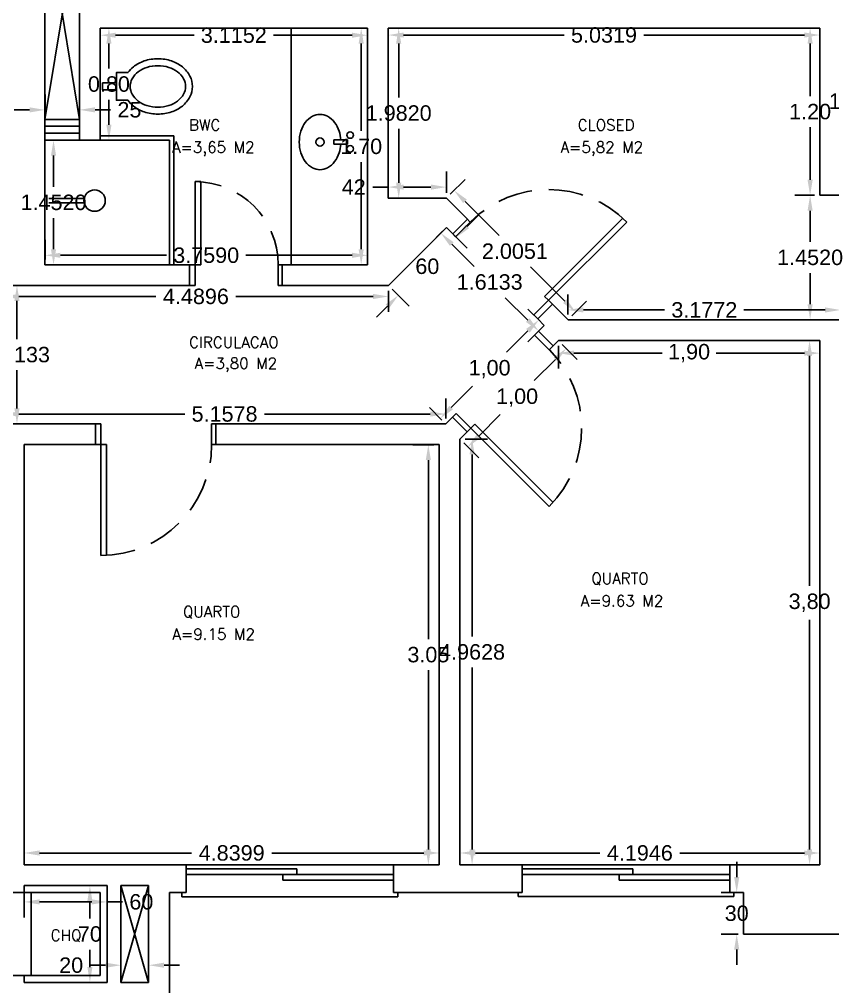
# Model space of a CAD drawing. Header units: millimetres. Extents: x 2200 to 2403, y 2380 to 2511.
# Drawn here: x 2231.75 to 2241.23, y 2390.83 to 2402.1 of the extents above; entities that cross this region are included whole.
import ezdxf

# ---------------------------------------------------------------- set-up
doc = ezdxf.new("R2010")
doc.units = ezdxf.units.MM
doc.linetypes.add('HIDDEN', pattern=[0.375, 0.25, -0.125])
doc.styles.add('ROMAND', font='romand', dxfattribs={"height": 0.1})
doc.styles.get("Standard").update_dxf_attribs({"font": 'arial.ttf'})
doc.dimstyles.get("Standard").update_dxf_attribs({"dimtxt": 0.18, "dimasz": 0.18, "dimexe": 0.18, "dimexo": 0.0625, "dimgap": 0.09, "dimtad": 0, "dimtih": 1, "dimtoh": 1, "dimdec": 4, "dimzin": 0, "dimdsep": 46, "dimtxsty": 'Standard', "dimcen": 0.09, "dimadec": 0, "dimazin": 0, "dimtfac": 1, "dimtdec": 4, "dimtofl": 0, "dimtmove": 0, "dimatfit": 3, "dimfxl": 1, "dimtolj": 1, "dimtzin": 0, "dimarcsym": 0})

# ---------------------------------------------------------------- blocks, each defined once
blk = doc.blocks.new('*D502')
at = {"color": 0, "lineweight": -2, "transparency": 16777216}
for p, q in [((2231.802, 2391.943), (2231.802, 2391.635)), ((2232.77, 2391.943), (2232.77, 2391.635)), ((2231.982, 2391.815), (2232.59, 2391.815)), ((2232.77, 2391.815), (2232.95, 2391.815))]:
    blk.add_line(p, q, dxfattribs=at)
at = {"color": 0, "transparency": 16777216}
for points in [[(2231.982, 2391.845), (2231.982, 2391.785), (2231.802, 2391.815)], [(2232.59, 2391.845), (2232.59, 2391.785), (2232.77, 2391.815)]]:
    blk.add_solid(points, dxfattribs=at)
at = {"layer": 'DEFPOINTS', "color": 0, "transparency": 16777216}
for p in [(2231.802, 2392.005), (2232.77, 2392.005), (2232.77, 2391.815)]:
    blk.add_point(p, dxfattribs=at)
at = {"color": 0, "transparency": 16777216, "insert": (2233.169, 2391.815), "char_height": 0.18, "attachment_point": 5}
blk.add_mtext('\\A1;60', dxfattribs=at)
blk = doc.blocks.new('*D503')
at = {"color": 0, "lineweight": -2, "transparency": 16777216}
for p, q in [((2232.708, 2392.005), (2232.389, 2392.005)), ((2232.569, 2391.825), (2232.569, 2391.622)), ((2232.569, 2391.056), (2232.569, 2391.258)), ((2232.708, 2390.876), (2232.389, 2390.876))]:
    blk.add_line(p, q, dxfattribs=at)
at = {"color": 0, "transparency": 16777216}
for points in [[(2232.539, 2391.825), (2232.599, 2391.825), (2232.569, 2392.005)], [(2232.539, 2391.056), (2232.599, 2391.056), (2232.569, 2390.876)]]:
    blk.add_solid(points, dxfattribs=at)
at = {"layer": 'DEFPOINTS', "color": 0, "transparency": 16777216}
for p in [(2232.569, 2392.005), (2232.77, 2392.005), (2232.77, 2390.876)]:
    blk.add_point(p, dxfattribs=at)
at = {"color": 0, "transparency": 16777216, "insert": (2232.569, 2391.44), "char_height": 0.18, "attachment_point": 5}
blk.add_mtext('\\A1;70', dxfattribs=at)
blk = doc.blocks.new('*D504')
at = {"color": 0, "lineweight": -2, "transparency": 16777216}
for p, q in [((2232.931, 2390.938), (2232.931, 2391.257)), ((2233.254, 2390.938), (2233.254, 2391.257)), ((2232.751, 2391.077), (2232.571, 2391.077)), ((2233.434, 2391.077), (2233.614, 2391.077))]:
    blk.add_line(p, q, dxfattribs=at)
at = {"color": 0, "transparency": 16777216}
for points in [[(2232.751, 2391.107), (2232.751, 2391.047), (2232.931, 2391.077)], [(2233.434, 2391.107), (2233.434, 2391.047), (2233.254, 2391.077)]]:
    blk.add_solid(points, dxfattribs=at)
at = {"layer": 'DEFPOINTS', "color": 0, "transparency": 16777216}
for p in [(2232.931, 2391.077), (2232.931, 2390.876), (2233.254, 2390.876)]:
    blk.add_point(p, dxfattribs=at)
at = {"color": 0, "transparency": 16777216, "insert": (2232.351, 2391.077), "char_height": 0.18, "attachment_point": 5}
blk.add_mtext('\\A1;20', dxfattribs=at)
blk = doc.blocks.new('P80D')
at = {"color": 1}
for p, q in [((0, 0.88), (0, 0.84)), ((0, 0.84), (0.15, 0.84)), ((0.15, 0.88), (0.15, 0.84)), ((0.95, 0.08), (0.15, 0.08)), ((0.15, 0.08), (0.15, 0.04)), ((0, 0.04), (0, 0)), ((0, 0.04), (0.15, 0.04)), ((0.15, 0.04), (0.95, 0.04)), ((0.15, 0.04), (0.15, 0))]:
    blk.add_line(p, q, dxfattribs=at)
at = {"color": 1, "linetype": 'HIDDEN'}
blk.add_arc((0.15, 0.04), 0.8, 0, 89.87475, dxfattribs=at)
blk = doc.blocks.new('P60E')
at = {"color": 1}
for p, q in [((0, 0.68), (0, 0.64)), ((0.15, 0.64), (0, 0.64)), ((0.15, 0.68), (0.15, 0.64)), ((-0.6, 0.08), (0, 0.08)), ((-0.6, 0.08), (-0.6, 0.04)), ((0, 0.08), (0, 0.04)), ((0, 0.04), (-0.6, 0.04)), ((0, 0.04), (0, 0)), ((0.15, 0.04), (0, 0.04)), ((0.15, 0.04), (0.15, 0))]:
    blk.add_line(p, q, dxfattribs=at)
at = {"color": 1, "linetype": 'HIDDEN'}
blk.add_arc((0, 0.04), 0.6, 90, 180, dxfattribs=at)
blk = doc.blocks.new('*D561')
at = {"color": 0, "lineweight": -2, "transparency": 16777216}
for p, q in [((2232.046, 2400.998), (2232.046, 2401.226)), ((2232.449, 2400.998), (2232.449, 2401.226)), ((2231.866, 2401.046), (2231.686, 2401.046)), ((2232.629, 2401.046), (2232.809, 2401.046))]:
    blk.add_line(p, q, dxfattribs=at)
at = {"color": 0, "transparency": 16777216}
for points in [[(2231.866, 2401.076), (2231.866, 2401.016), (2232.046, 2401.046)], [(2232.629, 2401.076), (2232.629, 2401.016), (2232.449, 2401.046)]]:
    blk.add_solid(points, dxfattribs=at)
at = {"layer": 'DEFPOINTS', "color": 0, "transparency": 16777216}
for p in [(2232.449, 2401.046), (2232.046, 2400.935), (2232.449, 2400.935)]:
    blk.add_point(p, dxfattribs=at)
at = {"color": 0, "transparency": 16777216, "insert": (2233.03, 2401.046), "char_height": 0.18, "attachment_point": 5}
blk.add_mtext('\\A1;25', dxfattribs=at)
blk = doc.blocks.new('*D562')
at = {"color": 0, "lineweight": -2, "transparency": 16777216}
for p, q in [((2232.108, 2400.693), (2232.325, 2400.693)), ((2232.145, 2400.513), (2232.145, 2400.149)), ((2232.145, 2399.421), (2232.145, 2399.785)), ((2232.108, 2399.241), (2232.325, 2399.241))]:
    blk.add_line(p, q, dxfattribs=at)
at = {"color": 0, "transparency": 16777216}
for points in [[(2232.115, 2400.513), (2232.175, 2400.513), (2232.145, 2400.693)], [(2232.115, 2399.421), (2232.175, 2399.421), (2232.145, 2399.241)]]:
    blk.add_solid(points, dxfattribs=at)
at = {"layer": 'DEFPOINTS', "color": 0, "transparency": 16777216}
for p in [(2232.046, 2400.693), (2232.046, 2399.241), (2232.145, 2399.241)]:
    blk.add_point(p, dxfattribs=at)
at = {"color": 0, "transparency": 16777216, "insert": (2232.145, 2399.967), "char_height": 0.18, "attachment_point": 5}
blk.add_mtext('\\A1;1.4520', dxfattribs=at)
blk = doc.blocks.new('*D563')
at = {"color": 0, "lineweight": -2, "transparency": 16777216}
for p, q in [((2232.046, 2399.304), (2232.046, 2399.531)), ((2235.805, 2399.304), (2235.805, 2399.531)), ((2232.226, 2399.351), (2233.462, 2399.351)), ((2235.625, 2399.351), (2234.388, 2399.351))]:
    blk.add_line(p, q, dxfattribs=at)
at = {"color": 0, "transparency": 16777216}
for points in [[(2232.226, 2399.381), (2232.226, 2399.321), (2232.046, 2399.351)], [(2235.625, 2399.381), (2235.625, 2399.321), (2235.805, 2399.351)]]:
    blk.add_solid(points, dxfattribs=at)
at = {"layer": 'DEFPOINTS', "color": 0, "transparency": 16777216}
for p in [(2235.805, 2399.351), (2232.046, 2399.241), (2235.805, 2399.241)]:
    blk.add_point(p, dxfattribs=at)
at = {"color": 0, "transparency": 16777216, "insert": (2233.925, 2399.351), "char_height": 0.18, "attachment_point": 5}
blk.add_mtext('\\A1;3.7590', dxfattribs=at)
blk = doc.blocks.new('*D564')
at = {"color": 0, "lineweight": -2, "transparency": 16777216}
for p, q in [((2235.742, 2401.999), (2235.552, 2401.999)), ((2235.732, 2401.819), (2235.732, 2400.802)), ((2235.732, 2399.421), (2235.732, 2400.438)), ((2235.742, 2399.241), (2235.552, 2399.241))]:
    blk.add_line(p, q, dxfattribs=at)
at = {"color": 0, "transparency": 16777216}
for points in [[(2235.702, 2401.819), (2235.762, 2401.819), (2235.732, 2401.999)], [(2235.702, 2399.421), (2235.762, 2399.421), (2235.732, 2399.241)]]:
    blk.add_solid(points, dxfattribs=at)
at = {"layer": 'DEFPOINTS', "color": 0, "transparency": 16777216}
for p in [(2235.732, 2401.999), (2235.805, 2401.999), (2235.805, 2399.241)]:
    blk.add_point(p, dxfattribs=at)
at = {"color": 0, "transparency": 16777216, "insert": (2235.732, 2400.62), "char_height": 0.18, "attachment_point": 5}
blk.add_mtext('\\A1;1.70', dxfattribs=at)
blk = doc.blocks.new('*D565')
at = {"color": 0, "lineweight": -2, "transparency": 16777216}
for p, q in [((2232.689, 2401.937), (2232.689, 2401.736)), ((2232.869, 2401.916), (2233.784, 2401.916)), ((2235.625, 2401.916), (2234.71, 2401.916)), ((2235.805, 2401.937), (2235.805, 2401.736))]:
    blk.add_line(p, q, dxfattribs=at)
at = {"color": 0, "transparency": 16777216}
for points in [[(2232.869, 2401.946), (2232.869, 2401.886), (2232.689, 2401.916)], [(2235.625, 2401.946), (2235.625, 2401.886), (2235.805, 2401.916)]]:
    blk.add_solid(points, dxfattribs=at)
at = {"layer": 'DEFPOINTS', "color": 0, "transparency": 16777216}
for p in [(2232.689, 2401.999), (2235.805, 2401.999), (2232.689, 2401.916)]:
    blk.add_point(p, dxfattribs=at)
at = {"color": 0, "transparency": 16777216, "insert": (2234.247, 2401.916), "char_height": 0.18, "attachment_point": 5}
blk.add_mtext('\\A1;3.1152', dxfattribs=at)
blk = doc.blocks.new('*D566')
at = {"color": 0, "lineweight": -2, "transparency": 16777216}
for p, q in [((2232.752, 2401.999), (2232.971, 2401.999)), ((2232.791, 2401.819), (2232.791, 2401.528)), ((2232.791, 2400.873), (2232.791, 2401.164)), ((2232.752, 2400.693), (2232.971, 2400.693))]:
    blk.add_line(p, q, dxfattribs=at)
at = {"color": 0, "transparency": 16777216}
for points in [[(2232.761, 2401.819), (2232.821, 2401.819), (2232.791, 2401.999)], [(2232.761, 2400.873), (2232.821, 2400.873), (2232.791, 2400.693)]]:
    blk.add_solid(points, dxfattribs=at)
at = {"layer": 'DEFPOINTS', "color": 0, "transparency": 16777216}
for p in [(2232.689, 2401.999), (2232.791, 2401.999), (2232.689, 2400.693)]:
    blk.add_point(p, dxfattribs=at)
at = {"color": 0, "transparency": 16777216, "insert": (2232.791, 2401.346), "char_height": 0.18, "attachment_point": 5}
blk.add_mtext('\\A1;0.80', dxfattribs=at)
blk = doc.blocks.new('*D567')
at = {"color": 0, "lineweight": -2, "transparency": 16777216}
for p, q in [((2236.047, 2401.937), (2236.047, 2401.738)), ((2236.227, 2401.918), (2238.099, 2401.918)), ((2240.899, 2401.918), (2239.026, 2401.918)), ((2241.079, 2401.937), (2241.079, 2401.738))]:
    blk.add_line(p, q, dxfattribs=at)
at = {"color": 0, "transparency": 16777216}
for points in [[(2236.227, 2401.948), (2236.227, 2401.888), (2236.047, 2401.918)], [(2240.899, 2401.948), (2240.899, 2401.888), (2241.079, 2401.918)]]:
    blk.add_solid(points, dxfattribs=at)
at = {"layer": 'DEFPOINTS', "color": 0, "transparency": 16777216}
for p in [(2236.047, 2401.999), (2241.079, 2401.999), (2236.047, 2401.918)]:
    blk.add_point(p, dxfattribs=at)
at = {"color": 0, "transparency": 16777216, "insert": (2238.563, 2401.918), "char_height": 0.18, "attachment_point": 5}
blk.add_mtext('\\A1;5.0319', dxfattribs=at)
blk = doc.blocks.new('*D568')
at = {"color": 0, "lineweight": -2, "transparency": 16777216}
for p, q in [((2241.016, 2401.999), (2240.786, 2401.999)), ((2240.966, 2401.819), (2240.966, 2401.207)), ((2240.966, 2400.231), (2240.966, 2400.844)), ((2241.016, 2400.051), (2240.786, 2400.051))]:
    blk.add_line(p, q, dxfattribs=at)
at = {"color": 0, "transparency": 16777216}
for points in [[(2240.936, 2401.819), (2240.996, 2401.819), (2240.966, 2401.999)], [(2240.936, 2400.231), (2240.996, 2400.231), (2240.966, 2400.051)]]:
    blk.add_solid(points, dxfattribs=at)
at = {"layer": 'DEFPOINTS', "color": 0, "transparency": 16777216}
for p in [(2240.966, 2401.999), (2241.079, 2401.999), (2241.079, 2400.051)]:
    blk.add_point(p, dxfattribs=at)
at = {"color": 0, "transparency": 16777216, "insert": (2240.966, 2401.025), "char_height": 0.18, "attachment_point": 5}
blk.add_mtext('\\A1;1.20', dxfattribs=at)
blk = doc.blocks.new('*D569')
at = {"color": 0, "lineweight": -2, "transparency": 16777216}
for p, q in [((2241.016, 2400.051), (2240.786, 2400.051)), ((2240.966, 2399.871), (2240.966, 2399.507)), ((2240.966, 2398.78), (2240.966, 2399.144)), ((2241.016, 2398.6), (2240.786, 2398.6))]:
    blk.add_line(p, q, dxfattribs=at)
at = {"color": 0, "transparency": 16777216}
for points in [[(2240.936, 2399.871), (2240.996, 2399.871), (2240.966, 2400.051)], [(2240.936, 2398.78), (2240.996, 2398.78), (2240.966, 2398.6)]]:
    blk.add_solid(points, dxfattribs=at)
at = {"layer": 'DEFPOINTS', "color": 0, "transparency": 16777216}
for p in [(2241.079, 2400.051), (2240.966, 2398.6), (2241.079, 2398.6)]:
    blk.add_point(p, dxfattribs=at)
at = {"color": 0, "transparency": 16777216, "insert": (2240.966, 2399.326), "char_height": 0.18, "attachment_point": 5}
blk.add_mtext('\\A1;1.4520', dxfattribs=at)
blk = doc.blocks.new('*D570')
at = {"color": 0, "lineweight": -2, "transparency": 16777216}
for p, q in [((2238.143, 2398.662), (2238.143, 2398.894)), ((2241.321, 2398.662), (2241.321, 2398.894)), ((2238.323, 2398.714), (2239.269, 2398.714)), ((2241.141, 2398.714), (2240.195, 2398.714))]:
    blk.add_line(p, q, dxfattribs=at)
at = {"color": 0, "transparency": 16777216}
for points in [[(2238.323, 2398.744), (2238.323, 2398.684), (2238.143, 2398.714)], [(2241.141, 2398.744), (2241.141, 2398.684), (2241.321, 2398.714)]]:
    blk.add_solid(points, dxfattribs=at)
at = {"layer": 'DEFPOINTS', "color": 0, "transparency": 16777216}
for p in [(2238.143, 2398.714), (2238.143, 2398.6), (2241.321, 2398.6)]:
    blk.add_point(p, dxfattribs=at)
at = {"color": 0, "transparency": 16777216, "insert": (2239.732, 2398.714), "char_height": 0.18, "attachment_point": 5}
blk.add_mtext('\\A1;3.1772', dxfattribs=at)
blk = doc.blocks.new('*D571')
at = {"color": 0, "lineweight": -2, "transparency": 16777216}
for p, q in [((2236.77, 2400.062), (2236.943, 2400.235)), ((2236.943, 2399.98), (2237.342, 2399.58)), ((2238.106, 2398.817), (2237.706, 2399.216)), ((2238.188, 2398.644), (2238.36, 2398.817))]:
    blk.add_line(p, q, dxfattribs=at)
at = {"color": 0, "transparency": 16777216}
for points in [[(2236.964, 2400.001), (2236.921, 2399.959), (2236.815, 2400.107)], [(2238.127, 2398.838), (2238.085, 2398.795), (2238.233, 2398.689)]]:
    blk.add_solid(points, dxfattribs=at)
at = {"layer": 'DEFPOINTS', "color": 0, "transparency": 16777216}
for p in [(2236.815, 2400.107), (2236.725, 2400.017), (2238.143, 2398.6)]:
    blk.add_point(p, dxfattribs=at)
at = {"color": 0, "transparency": 16777216, "insert": (2237.524, 2399.398), "char_height": 0.18, "attachment_point": 5}
blk.add_mtext('\\A1;2.0051', dxfattribs=at)
blk = doc.blocks.new('*D572')
at = {"color": 0, "lineweight": -2, "transparency": 16777216}
for p, q in [((2236.047, 2400.08), (2236.047, 2400.326)), ((2236.725, 2400.08), (2236.725, 2400.326)), ((2236.047, 2400.146), (2235.867, 2400.146)), ((2236.545, 2400.146), (2236.227, 2400.146))]:
    blk.add_line(p, q, dxfattribs=at)
at = {"color": 0, "transparency": 16777216}
for points in [[(2236.227, 2400.176), (2236.227, 2400.116), (2236.047, 2400.146)], [(2236.545, 2400.176), (2236.545, 2400.116), (2236.725, 2400.146)]]:
    blk.add_solid(points, dxfattribs=at)
at = {"layer": 'DEFPOINTS', "color": 0, "transparency": 16777216}
for p in [(2236.047, 2400.146), (2236.047, 2400.017), (2236.725, 2400.017)]:
    blk.add_point(p, dxfattribs=at)
at = {"color": 0, "transparency": 16777216, "insert": (2235.645, 2400.146), "char_height": 0.18, "attachment_point": 5}
blk.add_mtext('\\A1;42', dxfattribs=at)
blk = doc.blocks.new('*D573')
at = {"color": 0, "lineweight": -2, "transparency": 16777216}
for p, q in [((2236.109, 2401.999), (2236.349, 2401.999)), ((2236.169, 2401.819), (2236.169, 2401.19)), ((2236.169, 2400.197), (2236.169, 2400.826)), ((2236.109, 2400.017), (2236.349, 2400.017))]:
    blk.add_line(p, q, dxfattribs=at)
at = {"color": 0, "transparency": 16777216}
for points in [[(2236.139, 2401.819), (2236.199, 2401.819), (2236.169, 2401.999)], [(2236.139, 2400.197), (2236.199, 2400.197), (2236.169, 2400.017)]]:
    blk.add_solid(points, dxfattribs=at)
at = {"layer": 'DEFPOINTS', "color": 0, "transparency": 16777216}
for p in [(2236.047, 2401.999), (2236.169, 2401.999), (2236.047, 2400.017)]:
    blk.add_point(p, dxfattribs=at)
at = {"color": 0, "transparency": 16777216, "insert": (2236.169, 2401.008), "char_height": 0.18, "attachment_point": 5}
blk.add_mtext('\\A1;1.9820', dxfattribs=at)
blk = doc.blocks.new('*D574')
at = {"color": 0, "lineweight": -2, "transparency": 16777216}
for p, q in [((2236.579, 2397.144), (2236.335, 2397.144)), ((2236.515, 2396.964), (2236.515, 2394.878)), ((2236.515, 2392.427), (2236.515, 2394.514)), ((2236.579, 2392.247), (2236.335, 2392.247))]:
    blk.add_line(p, q, dxfattribs=at)
at = {"color": 0, "transparency": 16777216}
for points in [[(2236.485, 2396.964), (2236.545, 2396.964), (2236.515, 2397.144)], [(2236.485, 2392.427), (2236.545, 2392.427), (2236.515, 2392.247)]]:
    blk.add_solid(points, dxfattribs=at)
at = {"layer": 'DEFPOINTS', "color": 0, "transparency": 16777216}
for p in [(2236.642, 2397.144), (2236.515, 2392.247), (2236.642, 2392.247)]:
    blk.add_point(p, dxfattribs=at)
at = {"color": 0, "transparency": 16777216, "insert": (2236.515, 2394.696), "char_height": 0.18, "attachment_point": 5}
blk.add_mtext('\\A1;3.05', dxfattribs=at)
blk = doc.blocks.new('*D575')
at = {"color": 0, "lineweight": -2, "transparency": 16777216}
for p, q in [((2231.802, 2392.31), (2231.802, 2392.565)), ((2236.642, 2392.31), (2236.642, 2392.565)), ((2231.982, 2392.385), (2233.755, 2392.385)), ((2236.462, 2392.385), (2234.689, 2392.385))]:
    blk.add_line(p, q, dxfattribs=at)
at = {"color": 0, "transparency": 16777216}
for points in [[(2231.982, 2392.415), (2231.982, 2392.355), (2231.802, 2392.385)], [(2236.462, 2392.415), (2236.462, 2392.355), (2236.642, 2392.385)]]:
    blk.add_solid(points, dxfattribs=at)
at = {"layer": 'DEFPOINTS', "color": 0, "transparency": 16777216}
for p in [(2236.642, 2392.385), (2231.802, 2392.247), (2236.642, 2392.247)]:
    blk.add_point(p, dxfattribs=at)
at = {"color": 0, "transparency": 16777216, "insert": (2234.222, 2392.385), "char_height": 0.18, "attachment_point": 5}
blk.add_mtext('\\A1;4.8399', dxfattribs=at)
blk = doc.blocks.new('*D576')
at = {"color": 0, "lineweight": -2, "transparency": 16777216}
for p, q in [((2236.884, 2392.31), (2236.884, 2392.565)), ((2241.079, 2392.31), (2241.079, 2392.565)), ((2237.064, 2392.385), (2238.514, 2392.385)), ((2240.899, 2392.385), (2239.448, 2392.385))]:
    blk.add_line(p, q, dxfattribs=at)
at = {"color": 0, "transparency": 16777216}
for points in [[(2237.064, 2392.415), (2237.064, 2392.355), (2236.884, 2392.385)], [(2240.899, 2392.415), (2240.899, 2392.355), (2241.079, 2392.385)]]:
    blk.add_solid(points, dxfattribs=at)
at = {"layer": 'DEFPOINTS', "color": 0, "transparency": 16777216}
for p in [(2241.079, 2392.385), (2236.884, 2392.247), (2241.079, 2392.247)]:
    blk.add_point(p, dxfattribs=at)
at = {"color": 0, "transparency": 16777216, "insert": (2238.981, 2392.385), "char_height": 0.18, "attachment_point": 5}
blk.add_mtext('\\A1;4.1946', dxfattribs=at)
blk = doc.blocks.new('*D577')
at = {"color": 0, "lineweight": -2, "transparency": 16777216}
for p, q in [((2241.016, 2398.358), (2240.78, 2398.358)), ((2240.96, 2398.178), (2240.96, 2395.5)), ((2240.96, 2392.427), (2240.96, 2395.104)), ((2241.016, 2392.247), (2240.78, 2392.247))]:
    blk.add_line(p, q, dxfattribs=at)
at = {"color": 0, "transparency": 16777216}
for points in [[(2240.93, 2398.178), (2240.99, 2398.178), (2240.96, 2398.358)], [(2240.93, 2392.427), (2240.99, 2392.427), (2240.96, 2392.247)]]:
    blk.add_solid(points, dxfattribs=at)
at = {"layer": 'DEFPOINTS', "color": 0, "transparency": 16777216}
for p in [(2240.96, 2398.358), (2241.079, 2398.358), (2241.079, 2392.247)]:
    blk.add_point(p, dxfattribs=at)
at = {"color": 0, "transparency": 16777216, "insert": (2240.96, 2395.302), "char_height": 0.18, "attachment_point": 5}
blk.add_mtext('\\A1;3,80', dxfattribs=at)
blk = doc.blocks.new('*D578')
at = {"color": 0, "lineweight": -2, "transparency": 16777216}
for p, q in [((2238.032, 2398.295), (2238.032, 2398.031)), ((2241.079, 2398.295), (2241.079, 2398.031)), ((2238.212, 2398.211), (2239.24, 2398.211)), ((2240.899, 2398.211), (2239.87, 2398.211))]:
    blk.add_line(p, q, dxfattribs=at)
at = {"color": 0, "transparency": 16777216}
for points in [[(2238.212, 2398.241), (2238.212, 2398.181), (2238.032, 2398.211)], [(2240.899, 2398.241), (2240.899, 2398.181), (2241.079, 2398.211)]]:
    blk.add_solid(points, dxfattribs=at)
at = {"layer": 'DEFPOINTS', "color": 0, "transparency": 16777216}
for p in [(2238.032, 2398.358), (2241.079, 2398.358), (2238.032, 2398.211)]:
    blk.add_point(p, dxfattribs=at)
at = {"color": 0, "transparency": 16777216, "insert": (2239.555, 2398.211), "char_height": 0.18, "attachment_point": 5}
blk.add_mtext('\\A1;1,90', dxfattribs=at)
blk = doc.blocks.new('*D579')
at = {"color": 0, "lineweight": -2, "transparency": 16777216}
for p, q in [((2238.076, 2398.313), (2238.251, 2398.138)), ((2237.996, 2398.138), (2237.748, 2397.89)), ((2237.103, 2397.245), (2237.352, 2397.494)), ((2236.928, 2397.166), (2237.103, 2396.991))]:
    blk.add_line(p, q, dxfattribs=at)
at = {"color": 0, "transparency": 16777216}
for points in [[(2237.975, 2398.16), (2238.018, 2398.117), (2238.124, 2398.266)], [(2237.082, 2397.266), (2237.124, 2397.224), (2236.976, 2397.118)]]:
    blk.add_solid(points, dxfattribs=at)
at = {"layer": 'DEFPOINTS', "color": 0, "transparency": 16777216}
for p in [(2238.032, 2398.358), (2236.884, 2397.21), (2236.976, 2397.118)]:
    blk.add_point(p, dxfattribs=at)
at = {"color": 0, "transparency": 16777216, "insert": (2237.55, 2397.692), "char_height": 0.18, "attachment_point": 5}
blk.add_mtext('\\A1;1,00', dxfattribs=at)
blk = doc.blocks.new('*D580')
at = {"color": 0, "lineweight": -2, "transparency": 16777216}
for p, q in [((2236.946, 2397.21), (2237.205, 2397.21)), ((2237.025, 2397.03), (2237.025, 2394.91)), ((2237.025, 2392.427), (2237.025, 2394.547)), ((2236.946, 2392.247), (2237.205, 2392.247))]:
    blk.add_line(p, q, dxfattribs=at)
at = {"color": 0, "transparency": 16777216}
for points in [[(2236.995, 2397.03), (2237.055, 2397.03), (2237.025, 2397.21)], [(2236.995, 2392.427), (2237.055, 2392.427), (2237.025, 2392.247)]]:
    blk.add_solid(points, dxfattribs=at)
at = {"layer": 'DEFPOINTS', "color": 0, "transparency": 16777216}
for p in [(2236.884, 2397.21), (2236.884, 2392.247), (2237.025, 2392.247)]:
    blk.add_point(p, dxfattribs=at)
at = {"color": 0, "transparency": 16777216, "insert": (2237.025, 2394.728), "char_height": 0.18, "attachment_point": 5}
blk.add_mtext('\\A1;4.9628', dxfattribs=at)
blk = doc.blocks.new('*D581')
at = {"color": 0, "lineweight": -2, "transparency": 16777216}
for p, q in [((2240.11, 2392.104), (2240.11, 2392.284)), ((2240.129, 2391.924), (2239.93, 2391.924)), ((2240.129, 2391.44), (2239.93, 2391.44)), ((2240.11, 2391.26), (2240.11, 2391.08))]:
    blk.add_line(p, q, dxfattribs=at)
at = {"color": 0, "transparency": 16777216}
for points in [[(2240.08, 2392.104), (2240.14, 2392.104), (2240.11, 2391.924)], [(2240.08, 2391.26), (2240.14, 2391.26), (2240.11, 2391.44)]]:
    blk.add_solid(points, dxfattribs=at)
at = {"layer": 'DEFPOINTS', "color": 0, "transparency": 16777216}
for p in [(2240.11, 2391.924), (2240.191, 2391.924), (2240.191, 2391.44)]:
    blk.add_point(p, dxfattribs=at)
at = {"color": 0, "transparency": 16777216, "insert": (2240.11, 2391.682), "char_height": 0.18, "attachment_point": 5}
blk.add_mtext('\\A1;30', dxfattribs=at)
blk = doc.blocks.new('*D587')
at = {"color": 0, "lineweight": -2, "transparency": 16777216}
for p, q in [((2241.383, 2401.999), (2241.608, 2401.999)), ((2241.428, 2401.819), (2241.428, 2401.328)), ((2241.428, 2400.473), (2241.428, 2400.965)), ((2241.383, 2400.293), (2241.608, 2400.293))]:
    blk.add_line(p, q, dxfattribs=at)
at = {"color": 0, "transparency": 16777216}
for points in [[(2241.398, 2401.819), (2241.458, 2401.819), (2241.428, 2401.999)], [(2241.398, 2400.473), (2241.458, 2400.473), (2241.428, 2400.293)]]:
    blk.add_solid(points, dxfattribs=at)
at = {"layer": 'DEFPOINTS', "color": 0, "transparency": 16777216}
for p in [(2241.321, 2401.999), (2241.428, 2401.999), (2241.321, 2400.293)]:
    blk.add_point(p, dxfattribs=at)
at = {"color": 0, "transparency": 16777216, "insert": (2241.428, 2401.146), "char_height": 0.18, "attachment_point": 5}
blk.add_mtext('\\A1;1.05', dxfattribs=at)
blk = doc.blocks.new('*D588')
at = {"color": 0, "lineweight": -2, "transparency": 16777216}
for p, q in [((2231.892, 2398.999), (2231.539, 2398.999)), ((2231.719, 2398.819), (2231.719, 2398.375)), ((2231.719, 2397.566), (2231.719, 2398.011)), ((2231.892, 2397.386), (2231.539, 2397.386))]:
    blk.add_line(p, q, dxfattribs=at)
at = {"color": 0, "transparency": 16777216}
for points in [[(2231.689, 2398.819), (2231.749, 2398.819), (2231.719, 2398.999)], [(2231.689, 2397.566), (2231.749, 2397.566), (2231.719, 2397.386)]]:
    blk.add_solid(points, dxfattribs=at)
at = {"layer": 'DEFPOINTS', "color": 0, "transparency": 16777216}
for p in [(2231.719, 2398.999), (2231.955, 2398.999), (2231.955, 2397.386)]:
    blk.add_point(p, dxfattribs=at)
at = {"color": 0, "transparency": 16777216, "insert": (2231.719, 2398.193), "char_height": 0.18, "attachment_point": 5}
blk.add_mtext('\\A1;1.6133', dxfattribs=at)
blk = doc.blocks.new('*D589')
at = {"color": 0, "lineweight": -2, "transparency": 16777216}
for p, q in [((2231.56, 2398.937), (2231.56, 2398.691)), ((2236.05, 2398.937), (2236.05, 2398.691)), ((2231.74, 2398.871), (2233.338, 2398.871)), ((2235.87, 2398.871), (2234.272, 2398.871))]:
    blk.add_line(p, q, dxfattribs=at)
at = {"color": 0, "transparency": 16777216}
for points in [[(2231.74, 2398.901), (2231.74, 2398.841), (2231.56, 2398.871)], [(2235.87, 2398.901), (2235.87, 2398.841), (2236.05, 2398.871)]]:
    blk.add_solid(points, dxfattribs=at)
at = {"layer": 'DEFPOINTS', "color": 0, "transparency": 16777216}
for p in [(2231.56, 2398.999), (2236.05, 2398.999), (2236.05, 2398.871)]:
    blk.add_point(p, dxfattribs=at)
at = {"color": 0, "transparency": 16777216, "insert": (2233.805, 2398.871), "char_height": 0.18, "attachment_point": 5}
blk.add_mtext('\\A1;4.4896', dxfattribs=at)
blk = doc.blocks.new('*D590')
at = {"color": 0, "lineweight": -2, "transparency": 16777216}
for p, q in [((2236.968, 2399.687), (2237.095, 2399.815)), ((2236.77, 2399.631), (2236.968, 2399.433)), ((2236.094, 2398.955), (2236.292, 2398.757)), ((2236.037, 2398.757), (2235.91, 2398.63))]:
    blk.add_line(p, q, dxfattribs=at)
at = {"color": 0, "transparency": 16777216}
for points in [[(2236.947, 2399.709), (2236.989, 2399.666), (2236.841, 2399.56)], [(2236.016, 2398.778), (2236.059, 2398.736), (2236.165, 2398.884)]]:
    blk.add_solid(points, dxfattribs=at)
at = {"layer": 'DEFPOINTS', "color": 0, "transparency": 16777216}
for p in [(2236.725, 2399.675), (2236.841, 2399.56), (2236.05, 2398.999)]:
    blk.add_point(p, dxfattribs=at)
at = {"color": 0, "transparency": 16777216, "insert": (2236.503, 2399.222), "char_height": 0.18, "attachment_point": 5}
blk.add_mtext('\\A1;60', dxfattribs=at)
blk = doc.blocks.new('*D591')
at = {"color": 0, "lineweight": -2, "transparency": 16777216}
for p, q in [((2236.681, 2399.631), (2236.533, 2399.482)), ((2236.787, 2399.482), (2237.049, 2399.221)), ((2237.674, 2398.596), (2237.412, 2398.857)), ((2237.822, 2398.49), (2237.674, 2398.342))]:
    blk.add_line(p, q, dxfattribs=at)
at = {"color": 0, "transparency": 16777216}
for points in [[(2236.809, 2399.504), (2236.766, 2399.461), (2236.66, 2399.61)], [(2237.695, 2398.617), (2237.652, 2398.575), (2237.801, 2398.469)]]:
    blk.add_solid(points, dxfattribs=at)
at = {"layer": 'DEFPOINTS', "color": 0, "transparency": 16777216}
for p in [(2236.725, 2399.675), (2237.866, 2398.534), (2237.801, 2398.469)]:
    blk.add_point(p, dxfattribs=at)
at = {"color": 0, "transparency": 16777216, "insert": (2237.23, 2399.039), "char_height": 0.18, "attachment_point": 5}
blk.add_mtext('\\A1;1.6133', dxfattribs=at)
blk = doc.blocks.new('*D592')
at = {"color": 0, "lineweight": -2, "transparency": 16777216}
for p, q in [((2237.822, 2398.579), (2237.675, 2398.725)), ((2237.675, 2398.471), (2237.427, 2398.222)), ((2236.782, 2397.577), (2237.03, 2397.826)), ((2236.674, 2397.43), (2236.527, 2397.577))]:
    blk.add_line(p, q, dxfattribs=at)
at = {"color": 0, "transparency": 16777216}
for points in [[(2237.654, 2398.492), (2237.697, 2398.449), (2237.803, 2398.598)], [(2236.76, 2397.598), (2236.803, 2397.556), (2236.654, 2397.45)]]:
    blk.add_solid(points, dxfattribs=at)
at = {"layer": 'DEFPOINTS', "color": 0, "transparency": 16777216}
for p in [(2237.866, 2398.534), (2236.654, 2397.45), (2236.718, 2397.386)]:
    blk.add_point(p, dxfattribs=at)
at = {"color": 0, "transparency": 16777216, "insert": (2237.229, 2398.024), "char_height": 0.18, "attachment_point": 5}
blk.add_mtext('\\A1;1,00', dxfattribs=at)
blk = doc.blocks.new('*D593')
at = {"color": 0, "lineweight": -2, "transparency": 16777216}
for p, q in [((2231.56, 2397.449), (2231.56, 2397.681)), ((2236.718, 2397.449), (2236.718, 2397.681)), ((2231.74, 2397.501), (2233.675, 2397.501)), ((2236.538, 2397.501), (2234.603, 2397.501))]:
    blk.add_line(p, q, dxfattribs=at)
at = {"color": 0, "transparency": 16777216}
for points in [[(2231.74, 2397.531), (2231.74, 2397.471), (2231.56, 2397.501)], [(2236.538, 2397.531), (2236.538, 2397.471), (2236.718, 2397.501)]]:
    blk.add_solid(points, dxfattribs=at)
at = {"layer": 'DEFPOINTS', "color": 0, "transparency": 16777216}
for p in [(2231.56, 2397.501), (2231.56, 2397.386), (2236.718, 2397.386)]:
    blk.add_point(p, dxfattribs=at)
at = {"color": 0, "transparency": 16777216, "insert": (2234.139, 2397.501), "char_height": 0.18, "attachment_point": 5}
blk.add_mtext('\\A1;5.1578', dxfattribs=at)

msp = doc.modelspace()

# ---------------------------------------------------------------- linework, layer by layer
for p, q in [((2232.04562, 2405.08002), (2232.04562, 2400.69334)), ((2232.44894, 2403.62806), (2232.44894, 2400.69334)), ((2232.68941, 2401.99937), (2235.80458, 2401.99937)), ((2232.68941, 2401.99937), (2232.68941, 2400.69334)), ((2235.80458, 2401.99937), (2235.80458, 2399.24138)), ((2236.04658, 2401.99937), (2241.07852, 2401.99937)), ((2236.04658, 2401.99937), (2236.04658, 2400.01737)), ((2241.07852, 2401.99937), (2241.07852, 2400.05148)), ((2232.04562, 2400.95073), (2232.04562, 2400.93533)), ((2232.04562, 2400.69334), (2232.04562, 2399.24138)), ((2232.68941, 2400.69334), (2232.44742, 2400.69334)), ((2236.72546, 2400.01737), (2236.04658, 2400.01737)), ((2236.97187, 2399.77097), (2236.72546, 2400.01737)), ((2241.07852, 2400.05148), (2242.04305, 2400.05148)), ((2236.80075, 2399.59985), (2236.97187, 2399.77097)), ((2236.0497, 2398.99938), (2236.72546, 2399.67514)), ((2236.80075, 2399.59985), (2236.72546, 2399.67514)), ((2233.73151, 2399.24138), (2232.04562, 2399.24138)), ((2233.73151, 2399.24138), (2233.73151, 2398.99938)), ((2235.80458, 2399.24138), (2234.81241, 2399.24138)), ((2234.81241, 2399.24138), (2234.81241, 2398.99938)), ((2233.73151, 2398.99938), (2223.43872, 2398.99938)), ((2236.0497, 2398.99938), (2234.81241, 2398.99938)), ((2237.79094, 2398.60967), (2237.96206, 2398.78078)), ((2237.96206, 2398.78078), (2238.14332, 2398.59952)), ((2237.86623, 2398.53438), (2237.79094, 2398.60967)), ((2238.14332, 2398.59952), (2241.32051, 2398.59952)), ((2237.79913, 2398.46727), (2237.86623, 2398.53438)), ((2237.97024, 2398.29616), (2237.79913, 2398.46727)), ((2237.97024, 2398.29616), (2238.03161, 2398.35753)), ((2238.03161, 2398.35753), (2241.07852, 2398.35753)), ((2241.07852, 2398.35753), (2241.07852, 2392.24704)), ((2236.71795, 2397.38609), (2236.79525, 2397.4634)), ((2236.96637, 2397.29228), (2236.79525, 2397.4634)), ((2232.63295, 2397.38609), (2231.56011, 2397.38609)), ((2232.63295, 2397.38609), (2232.63295, 2397.1441)), ((2236.71795, 2397.38609), (2234.03651, 2397.38609)), ((2234.03651, 2397.38609), (2234.03651, 2397.1441)), ((2236.88396, 2397.20988), (2236.96637, 2397.29228)), ((2232.63295, 2397.1441), (2231.8021, 2397.1441)), ((2231.8021, 2397.1441), (2231.8021, 2392.24704)), ((2236.64197, 2397.1441), (2234.03651, 2397.1441)), ((2236.64197, 2397.1441), (2236.64197, 2392.24704)), ((2236.88396, 2397.20988), (2236.88396, 2392.24704)), ((2231.8021, 2392.24704), (2233.68965, 2392.24704)), ((2233.68965, 2392.24704), (2233.68965, 2391.92438)), ((2236.10959, 2392.24704), (2236.64197, 2392.24704)), ((2236.10959, 2392.24704), (2236.10959, 2391.92438)), ((2236.88396, 2392.24704), (2237.60994, 2392.24704)), ((2237.60994, 2392.24704), (2237.60994, 2391.92438)), ((2240.02988, 2392.24704), (2241.07852, 2392.24704)), ((2240.02988, 2392.24704), (2240.02988, 2391.92438)), ((2231.8021, 2392.00504), (2232.77008, 2392.00504)), ((2231.8021, 2392.00504), (2231.8021, 2391.92438)), ((2232.77008, 2392.00504), (2232.77008, 2390.87574)), ((2232.93141, 2392.00504), (2232.93141, 2390.87574)), ((2232.93141, 2392.00504), (2233.25406, 2392.00504)), ((2233.25406, 2392.00504), (2233.25406, 2390.87574)), ((2231.56011, 2391.92438), (2231.8021, 2391.92438)), ((2233.49606, 2391.92438), (2233.49606, 2390.60148)), ((2233.49606, 2391.92438), (2233.68965, 2391.92438)), ((2236.10959, 2391.92438), (2237.60994, 2391.92438)), ((2240.02988, 2391.92438), (2240.19121, 2391.92438)), ((2240.19121, 2391.92438), (2240.19121, 2391.44039)), ((2240.19121, 2391.44039), (2242.56274, 2391.44039)), ((2231.8021, 2390.95641), (2231.56011, 2390.95641)), ((2231.8021, 2390.95641), (2231.8021, 2390.87574)), ((2232.77008, 2390.87574), (2231.8021, 2390.87574)), ((2233.25406, 2390.87574), (2232.93141, 2390.87574))]:
    msp.add_line(p, q)
at = {"color": 4}
for p, q in [((2232.04562, 2403.38607), (2232.44894, 2400.93533)), ((2232.44894, 2403.38607), (2232.04562, 2400.93533)), ((2234.91728, 2401.99937), (2234.91728, 2399.24138)), ((2232.87761, 2401.35933), (2232.71628, 2401.35933)), ((2232.71628, 2401.35933), (2232.71628, 2401.27867)), ((2232.87761, 2401.27867), (2232.71628, 2401.27867)), ((2232.44894, 2400.93533), (2232.04562, 2400.93533)), ((2233.54598, 2400.74174), (2232.68941, 2400.74174)), ((2233.54598, 2400.74174), (2233.54598, 2399.24138)), ((2232.44742, 2400.69334), (2232.04562, 2400.69334)), ((2233.49758, 2400.69334), (2232.68941, 2400.69334)), ((2233.49758, 2400.69334), (2233.49758, 2399.24138)), ((2235.41211, 2400.69552), (2235.57369, 2400.69587)), ((2235.41216, 2400.64712), (2235.57376, 2400.64747)), ((2232.50122, 2400.01282), (2232.08952, 2400.01192)), ((2232.50122, 2399.96442), (2232.08963, 2399.96352)), ((2236.10959, 2392.24704), (2233.68965, 2392.24704)), ((2240.02988, 2392.24704), (2237.60994, 2392.24704)), ((2233.25406, 2392.00504), (2232.93141, 2390.87574)), ((2232.93141, 2392.00504), (2233.25406, 2390.87574)), ((2231.88277, 2391.92438), (2231.8021, 2391.92438)), ((2231.88277, 2391.92438), (2231.88277, 2390.95641)), ((2233.64125, 2391.87328), (2233.64125, 2391.92168)), ((2233.64125, 2391.87328), (2236.15798, 2391.87328)), ((2236.15798, 2391.87328), (2236.15798, 2391.92168)), ((2237.56155, 2391.87819), (2237.56155, 2391.92659)), ((2237.56155, 2391.87819), (2240.07828, 2391.87819)), ((2240.07828, 2391.87819), (2240.07828, 2391.92659)), ((2231.88277, 2390.95641), (2231.8021, 2390.95641))]:
    msp.add_line(p, q, dxfattribs=at)
at = {"color": 1}
for p, q in [((2232.44894, 2400.85467), (2232.04562, 2400.85467)), ((2232.44742, 2400.774), (2232.04562, 2400.774)), ((2233.68965, 2392.19864), (2234.98028, 2392.19864)), ((2234.98028, 2392.19864), (2234.98028, 2392.13411)), ((2237.60994, 2392.19864), (2238.90058, 2392.19864)), ((2238.90058, 2392.19864), (2238.90058, 2392.13411)), ((2233.68965, 2392.13411), (2236.10959, 2392.13411)), ((2234.81895, 2392.13411), (2234.81895, 2392.06958)), ((2234.81895, 2392.06958), (2236.10959, 2392.06958)), ((2237.60994, 2392.13411), (2240.02988, 2392.13411)), ((2238.73925, 2392.13411), (2238.73925, 2392.06958)), ((2238.73925, 2392.06958), (2240.02988, 2392.06958)), ((2231.88277, 2391.92438), (2232.68941, 2391.92438)), ((2232.68941, 2391.92438), (2232.68941, 2390.95641)), ((2232.68941, 2390.95641), (2231.88277, 2390.95641))]:
    msp.add_line(p, q, dxfattribs=at)
at = {"color": 4}
for points in [[(2233.51971, 2401.02185, 0.08892269), (2233.64679, 2401.09084, 0.10495673), (2233.73578, 2401.19935, 0.12001122), (2233.76492, 2401.319, 0.12001122), (2233.73578, 2401.43864, 0.10495673), (2233.64679, 2401.54715, 0.08892269), (2233.51971, 2401.61614, 0.0801669), (2233.36159, 2401.64166, 0.0801669), (2233.20348, 2401.61614, 0.08892269), (2233.0764, 2401.54715, 0.06847533), (2233.01297, 2401.48033), (2232.87761, 2401.48033), (2232.87761, 2401.15767), (2233.01297, 2401.15767, 0.06847533), (2233.0764, 2401.09084, 0.08892269), (2233.20348, 2401.02185, 0.0801669), (2233.36159, 2400.99634, 0.0801669)], [(2233.68425, 2401.319, 0.12682236), (2233.66136, 2401.40779, 0.10607002), (2233.58975, 2401.49011, 0.08578281), (2233.48881, 2401.54169, 0.07544462), (2233.36159, 2401.56099, 0.07544462), (2233.23438, 2401.54169, 0.08578281), (2233.13344, 2401.49011, 0.10607002), (2233.06183, 2401.40779, 0.12682236), (2233.03894, 2401.319, 0.12682236), (2233.06183, 2401.23021, 0.10607002), (2233.13344, 2401.14788, 0.08578281), (2233.23438, 2401.09631, 0.07544462), (2233.36159, 2401.077, 0.07544462), (2233.48881, 2401.09631, 0.08578281), (2233.58975, 2401.14788, 0.10607002), (2233.66136, 2401.23021, 0.12682236)]]:
    msp.add_lwpolyline(points, format="xyb", close=True, dxfattribs=at)
for points in [[(2235.25165, 2400.99362, 0.12682236), (2235.16285, 2400.97073, 0.10607002), (2235.08053, 2400.89912, 0.08578281), (2235.02896, 2400.79818, 0.07544462), (2235.00965, 2400.67097, 0.07544462), (2235.02896, 2400.54375, 0.08578281), (2235.08053, 2400.44281, 0.10607002), (2235.16285, 2400.3712, 0.12682236), (2235.25165, 2400.34831, 0.12682236), (2235.34044, 2400.3712, 0.10607002), (2235.42276, 2400.44281, 0.08578281), (2235.47433, 2400.54375, 0.06157141), (2235.49299, 2400.64729, 0.07544462)], [(2235.49293, 2400.69569, 0.06095304), (2235.47433, 2400.79818, 0.08578281), (2235.42276, 2400.89912, 0.10607002), (2235.34044, 2400.97073, 0.12682236), (2235.25165, 2400.99362, 0.12682236)], [(2235.41216, 2400.64712, 0.01714092), (2235.41298, 2400.67097, 0.01764614), (2235.41211, 2400.69552, 0.08578281)], [(2235.57376, 2400.64747, 0.01153396), (2235.5743, 2400.67097, 0.01222582), (2235.57369, 2400.69587, 0.08578281)]]:
    msp.add_lwpolyline(points, format="xyb", dxfattribs=at)
for centre, radius in [((2235.6032, 2400.7524), 0.03797), ((2235.25165, 2400.67097), 0.0486), ((2235.60356, 2400.59107), 0.03797), ((2232.62331, 2399.98862), 0.12447)]:
    msp.add_circle(centre, radius, dxfattribs=at)

# ---------------------------------------------------------------- block references
at = {"xscale": 1.613289369445008, "yscale": 1.613289369445008, "zscale": 1.613289369445008}
for name, p, rotation in [('P80D', (2237.79094, 2398.60967), 45.00000000000384), ('P60E', (2233.73151, 2399.24138), 269.9999999999945), ('P80D', (2236.79525, 2397.4634), 315), ('P80D', (2232.63295, 2397.38609), 270.0000000000109)]:
    msp.add_blockref(name, p, dxfattribs=dict(at, rotation=rotation))

# ---------------------------------------------------------------- texts
at = {"color": 1, "style": 'ROMAND'}
for s, p in [('BWC', (2233.72552, 2400.80544)), ('CLOSED', (2238.25551, 2400.80544)), ('A=3,65 M2', (2233.52641, 2400.54718)), ('A=5,82 M2', (2238.05641, 2400.54718)), ('CIRCULACAO', (2233.72552, 2398.27232)), ('A=3,80 M2', (2233.78959, 2398.0279)), ('QUARTO', (2238.41507, 2395.5201)), ('A=9.63 M2', (2238.29155, 2395.25939)), ('QUARTO', (2233.65433, 2395.13173)), ('A=9.15 M2', (2233.5308, 2394.87102)), ('CHQ', (2232.11096, 2391.36171))]:
    msp.add_text(s, height=0.129063, dxfattribs=at).set_placement(p)

# ---------------------------------------------------------------- dimensions: what is measured, and where the dimension line sits
for p1, p2, distance, text, picture, middle in [((2232.68941, 2400.69334), (2232.68941, 2401.99937), -0.10173, '0.80', '*D566', (2232.79115, 2401.34635)), ((2235.80458, 2399.24138), (2235.80458, 2401.99937), 0.07221, '1.70', '*D564', (2235.73237, 2400.62037)), ((2241.07852, 2400.05148), (2241.07852, 2401.99937), 0.11256, '1.20', '*D568', (2240.96596, 2401.02543)), ((2241.32051, 2400.29348), (2241.32051, 2401.99937), -0.10763, '1.05', '*D587', (2241.42815, 2401.14642)), ((2232.04562, 2400.93533), (2232.44894, 2400.93533), 0.11018, '25', '*D561', (2233.03007, 2401.04551)), ((2236.72546, 2400.01737), (2236.04658, 2400.01737), -0.12909, '42', '*D572', (2235.64495, 2400.14647)), ((2236.0497, 2398.99938), (2236.72546, 2399.67514), -0.16274, '60', '*D590', (2236.50266, 2399.22219)), ((2237.86623, 2398.53438), (2236.71795, 2397.38609), -0.08989, '1,00', '*D592', (2237.22852, 2398.0238)), ((2238.03161, 2398.35753), (2236.88396, 2397.20988), 0.13005, '1,00', '*D579', (2237.54975, 2397.69174)), ((2241.07852, 2398.35753), (2238.03161, 2398.35753), 0.14684, '1,90', '*D578', (2239.55507, 2398.21069)), ((2241.07852, 2392.24704), (2241.07852, 2398.35753), 0.11863, '3,80', '*D577', (2240.95988, 2395.30228)), ((2236.64197, 2397.1441), (2236.64197, 2392.24704), -0.12707, '3.05', '*D574', (2236.5149, 2394.69557)), ((2240.19121, 2391.44039), (2240.19121, 2391.92438), 0.08168, '30', '*D581', (2240.10953, 2391.68239)), ((2231.8021, 2392.00504), (2232.77008, 2392.00504), -0.19016, '60', '*D502', (2233.16918, 2391.81489)), ((2232.77008, 2390.87574), (2232.77008, 2392.00504), 0.20156, '70', '*D503', (2232.56851, 2391.44039)), ((2233.25406, 2390.87574), (2232.93141, 2390.87574), -0.2015, '20', '*D504', (2232.35126, 2391.07724))]:
    dim = msp.add_aligned_dim(p1=p1, p2=p2, distance=distance, text=text, dimstyle='Standard')
    dim.commit()
    dim.dimension.update_dxf_attribs({"geometry": picture, "text_midpoint": middle})
for p1, p2, distance, picture, middle in [((2235.80458, 2401.99937), (2232.68941, 2401.99937), 0.08332, '*D565', (2234.247, 2401.91605)), ((2236.04658, 2400.01737), (2236.04658, 2401.99937), -0.1222, '*D573', (2236.16878, 2401.00837)), ((2241.07852, 2401.99937), (2236.04658, 2401.99937), 0.08096, '*D567', (2238.56255, 2401.91841)), ((2232.04562, 2400.69334), (2232.04562, 2399.24138), 0.09921, '*D562', (2232.14483, 2399.96736)), ((2238.14332, 2398.59952), (2236.72546, 2400.01737), -0.12709, '*D571', (2237.52425, 2399.39831)), ((2241.07852, 2400.05148), (2241.07852, 2398.59952), -0.11256, '*D569', (2240.96596, 2399.3255)), ((2236.72546, 2399.67514), (2237.86623, 2398.53438), -0.09246, '*D591', (2237.23047, 2399.03938)), ((2232.04562, 2399.24138), (2235.80458, 2399.24138), 0.10986, '*D563', (2233.9251, 2399.35123)), ((2231.95461, 2397.38609), (2231.95461, 2398.99938), 0.23548, '*D588', (2231.71914, 2398.19274)), ((2231.56011, 2398.99938), (2236.0497, 2398.99938), -0.12807, '*D589', (2233.80491, 2398.87132)), ((2241.32051, 2398.59952), (2238.14332, 2398.59952), -0.11483, '*D570', (2239.73191, 2398.71435)), ((2236.71795, 2397.38609), (2231.56011, 2397.38609), -0.11484, '*D593', (2234.13903, 2397.50094)), ((2236.88396, 2397.20988), (2236.88396, 2392.24704), 0.14102, '*D580', (2237.02498, 2394.72846)), ((2231.8021, 2392.24704), (2236.64197, 2392.24704), 0.1381, '*D575', (2234.22204, 2392.38513)), ((2236.88396, 2392.24704), (2241.07852, 2392.24704), 0.1381, '*D576', (2238.98124, 2392.38513))]:
    dim = msp.add_aligned_dim(p1=p1, p2=p2, distance=distance, dimstyle='Standard')
    dim.commit()
    dim.dimension.update_dxf_attribs({"geometry": picture, "text_midpoint": middle})

doc.saveas('drawing.dxf')
